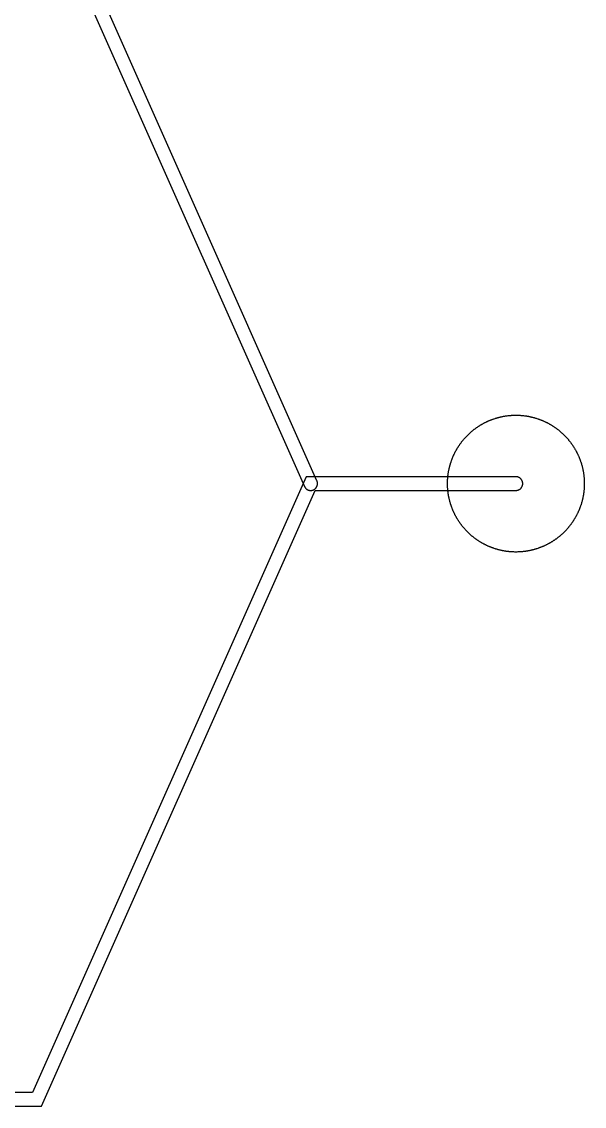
# Model space of a CAD drawing. Extents: x -44500 to 44500, y -47000 to 47000.
# Drawn here: x -4725 to 3500, y -21100 to -5250 of the extents above; entities that cross this region are included whole.
import ezdxf

# ---------------------------------------------------------------- set-up
doc = ezdxf.new("R2010")
doc.units = 0
doc.layers.add('Metal1', color=160, linetype='CONTINUOUS')

msp = doc.modelspace()

# ---------------------------------------------------------------- linework, layer by layer
at = {"layer": 'Metal1'}
for points in [[(-4564.99, -3100), (-591.38, -12040.61), (-591.36, -12040.6), (-591.25, -12040.85), (-590.35, -12042.85), (-589.4, -12044.8), (-588.35, -12046.8), (-587.3, -12048.75), (-586.25, -12050.6), (-585.1, -12052.5), (-583.9, -12054.4), (-582.7, -12056.2), (-581.4, -12058.05), (-580.1, -12059.85), (-578.75, -12061.6), (-577.4, -12063.3), (-575.95, -12065.05), (-574.55, -12066.65), (-571.5, -12069.9), (-569.9, -12071.5), (-566.65, -12074.55), (-565.05, -12075.95), (-563.3, -12077.4), (-561.6, -12078.75), (-559.85, -12080.1), (-558.05, -12081.4), (-556.2, -12082.7), (-554.4, -12083.9), (-552.5, -12085.1), (-550.6, -12086.25), (-548.75, -12087.3), (-546.8, -12088.35), (-544.8, -12089.4), (-542.85, -12090.35), (-540.85, -12091.25), (-538.8, -12092.15), (-536.75, -12093), (-534.65, -12093.8), (-532.55, -12094.55), (-530.45, -12095.25), (-526.2, -12096.5), (-524.1, -12097.05), (-521.95, -12097.55), (-519.8, -12098), (-517.65, -12098.4), (-515.4, -12098.8), (-513.25, -12099.1), (-508.85, -12099.6), (-504.45, -12099.9), (-500, -12100), (-495.55, -12099.9), (-491.15, -12099.6), (-486.75, -12099.1), (-484.6, -12098.8), (-482.35, -12098.4), (-480.2, -12098), (-478.05, -12097.55), (-475.9, -12097.05), (-473.8, -12096.5), (-469.55, -12095.25), (-467.45, -12094.55), (-465.35, -12093.8), (-463.25, -12093), (-461.2, -12092.15), (-459.15, -12091.25), (-457.15, -12090.35), (-455.2, -12089.4), (-453.2, -12088.35), (-451.25, -12087.3), (-449.4, -12086.25), (-447.5, -12085.1), (-445.6, -12083.9), (-443.8, -12082.7), (-441.95, -12081.4), (-440.15, -12080.1), (-438.4, -12078.75), (-436.7, -12077.4), (-434.95, -12075.95), (-433.35, -12074.55), (-430.1, -12071.5), (-428.5, -12069.9), (-425.45, -12066.65), (-424.05, -12065.05), (-422.6, -12063.3), (-421.25, -12061.6), (-419.9, -12059.85), (-418.6, -12058.05), (-417.3, -12056.2), (-416.1, -12054.4), (-414.9, -12052.5), (-413.75, -12050.6), (-412.7, -12048.75), (-411.65, -12046.8), (-410.6, -12044.8), (-409.65, -12042.85), (-408.75, -12040.85), (-407.85, -12038.8), (-407, -12036.75), (-406.2, -12034.65), (-405.45, -12032.55), (-404.75, -12030.45), (-403.5, -12026.2), (-402.95, -12024.1), (-402.45, -12021.95), (-402, -12019.8), (-401.6, -12017.65), (-401.2, -12015.4), (-400.9, -12013.25), (-400.4, -12008.85), (-400.1, -12004.45), (-400, -12000), (-400.1, -11995.55), (-400.4, -11991.15), (-400.9, -11986.75), (-401.2, -11984.6), (-401.6, -11982.35), (-402, -11980.2), (-402.45, -11978.05), (-402.95, -11975.9), (-403.5, -11973.8), (-404.75, -11969.55), (-405.45, -11967.45), (-406.2, -11965.35), (-407, -11963.25), (-407.85, -11961.2), (-408.64, -11959.4), (-408.62, -11959.39), (-4435.01, -2900)], [(-20541.42, -21100), (-4435.01, -21100), (-435.01, -12100), (2500, -12100), (2504.45, -12099.9), (2508.85, -12099.6), (2513.25, -12099.1), (2515.4, -12098.8), (2517.65, -12098.4), (2519.8, -12098), (2521.95, -12097.55), (2524.1, -12097.05), (2526.2, -12096.5), (2530.45, -12095.25), (2532.55, -12094.55), (2534.65, -12093.8), (2536.75, -12093), (2538.8, -12092.15), (2540.85, -12091.25), (2542.85, -12090.35), (2544.8, -12089.4), (2546.8, -12088.35), (2548.75, -12087.3), (2550.6, -12086.25), (2552.5, -12085.1), (2554.4, -12083.9), (2556.2, -12082.7), (2558.05, -12081.4), (2559.85, -12080.1), (2561.6, -12078.75), (2563.3, -12077.4), (2565.05, -12075.95), (2566.65, -12074.55), (2569.9, -12071.5), (2571.5, -12069.9), (2574.55, -12066.65), (2575.95, -12065.05), (2577.4, -12063.3), (2578.75, -12061.6), (2580.1, -12059.85), (2581.4, -12058.05), (2582.7, -12056.2), (2583.9, -12054.4), (2585.1, -12052.5), (2586.25, -12050.6), (2587.3, -12048.75), (2588.35, -12046.8), (2589.4, -12044.8), (2590.35, -12042.85), (2591.25, -12040.85), (2592.15, -12038.8), (2593, -12036.75), (2593.8, -12034.65), (2594.55, -12032.55), (2595.25, -12030.45), (2596.5, -12026.2), (2597.05, -12024.1), (2597.55, -12021.95), (2598, -12019.8), (2598.4, -12017.65), (2598.8, -12015.4), (2599.1, -12013.25), (2599.6, -12008.85), (2599.9, -12004.45), (2600, -12000), (2599.9, -11995.55), (2599.6, -11991.15), (2599.1, -11986.75), (2598.8, -11984.6), (2598.4, -11982.35), (2598, -11980.2), (2597.55, -11978.05), (2597.05, -11975.9), (2596.5, -11973.8), (2595.25, -11969.55), (2594.55, -11967.45), (2593.8, -11965.35), (2593, -11963.25), (2592.15, -11961.2), (2591.25, -11959.15), (2590.35, -11957.15), (2589.4, -11955.2), (2588.35, -11953.2), (2587.3, -11951.25), (2586.25, -11949.4), (2585.1, -11947.5), (2583.9, -11945.6), (2582.7, -11943.8), (2581.4, -11941.95), (2580.1, -11940.15), (2578.75, -11938.4), (2577.4, -11936.7), (2575.95, -11934.95), (2574.55, -11933.35), (2571.5, -11930.1), (2569.9, -11928.5), (2566.65, -11925.45), (2565.05, -11924.05), (2563.3, -11922.6), (2561.6, -11921.25), (2559.85, -11919.9), (2558.05, -11918.6), (2556.2, -11917.3), (2554.4, -11916.1), (2552.5, -11914.9), (2550.6, -11913.75), (2548.75, -11912.7), (2546.8, -11911.65), (2544.8, -11910.6), (2542.85, -11909.65), (2540.85, -11908.75), (2538.8, -11907.85), (2536.75, -11907), (2534.65, -11906.2), (2532.55, -11905.45), (2530.45, -11904.75), (2526.2, -11903.5), (2524.1, -11902.95), (2521.95, -11902.45), (2519.8, -11902), (2517.65, -11901.6), (2515.4, -11901.2), (2513.25, -11900.9), (2508.85, -11900.4), (2504.45, -11900.1), (2500, -11900), (-564.99, -11900), (-4564.99, -20900), (-20458.58, -20900)]]:
    msp.add_lwpolyline(points, dxfattribs=at)
msp.add_lwpolyline([(3499.9, -12014.1), (3499.6, -12028.2), (3499.1, -12042.3), (3498.4, -12056.35), (3497.95, -12063.4), (3497.5, -12070.4), (3497, -12077.4), (3496.4, -12084.45), (3495.8, -12091.45), (3495.1, -12098.5), (3494.4, -12105.5), (3493.65, -12112.5), (3491.95, -12126.5), (3491.05, -12133.45), (3490.05, -12140.45), (3489.05, -12147.4), (3488, -12154.35), (3486.9, -12161.3), (3485.7, -12168.3), (3484.5, -12175.2), (3483.25, -12182.15), (3481.95, -12189.05), (3480.6, -12196), (3479.2, -12202.85), (3477.75, -12209.75), (3476.25, -12216.6), (3474.7, -12223.5), (3473.1, -12230.35), (3471.45, -12237.2), (3469.75, -12244.05), (3468, -12250.9), (3466.2, -12257.7), (3464.35, -12264.5), (3462.5, -12271.25), (3460.55, -12278.05), (3458.55, -12284.85), (3456.55, -12291.55), (3454.45, -12298.3), (3452.35, -12305), (3447.95, -12318.4), (3445.65, -12325.1), (3443.35, -12331.75), (3441, -12338.35), (3438.6, -12345), (3436.15, -12351.6), (3433.65, -12358.15), (3431.1, -12364.75), (3428.5, -12371.3), (3425.9, -12377.75), (3423.2, -12384.3), (3420.45, -12390.85), (3417.7, -12397.25), (3414.85, -12403.75), (3412, -12410.15), (3409.1, -12416.55), (3406.15, -12422.95), (3403.15, -12429.3), (3400.1, -12435.65), (3397, -12442), (3393.85, -12448.35), (3390.65, -12454.65), (3387.45, -12460.9), (3384.2, -12467.1), (3380.9, -12473.3), (3377.5, -12479.55), (3374.15, -12485.65), (3370.7, -12491.8), (3367.2, -12497.95), (3363.65, -12504.05), (3360.1, -12510.1), (3356.45, -12516.2), (3352.85, -12522.15), (3349.15, -12528.15), (3345.35, -12534.2), (3341.6, -12540.1), (3337.75, -12546.05), (3333.9, -12551.9), (3330, -12557.75), (3326.05, -12563.55), (3322.05, -12569.4), (3318, -12575.2), (3313.95, -12580.9), (3309.85, -12586.6), (3305.7, -12592.3), (3301.5, -12597.95), (3297.25, -12603.6), (3293, -12609.2), (3288.7, -12614.75), (3284.35, -12620.3), (3279.95, -12625.8), (3275.5, -12631.3), (3271.05, -12636.75), (3266.55, -12642.15), (3262, -12647.55), (3257.4, -12652.95), (3252.8, -12658.2), (3248.15, -12663.5), (3243.45, -12668.75), (3238.7, -12674), (3233.95, -12679.2), (3229.2, -12684.3), (3224.3, -12689.45), (3219.45, -12694.5), (3214.55, -12699.55), (3209.6, -12704.6), (3204.6, -12709.6), (3199.55, -12714.55), (3194.5, -12719.45), (3189.45, -12724.3), (3184.3, -12729.2), (3179.2, -12733.95), (3174, -12738.7), (3168.75, -12743.45), (3163.5, -12748.15), (3158.2, -12752.8), (3152.95, -12757.4), (3147.55, -12762), (3142.15, -12766.55), (3136.75, -12771.05), (3131.3, -12775.5), (3125.8, -12779.95), (3120.3, -12784.35), (3114.75, -12788.7), (3109.2, -12793), (3103.6, -12797.25), (3097.95, -12801.5), (3092.3, -12805.7), (3086.6, -12809.85), (3080.9, -12813.95), (3075.2, -12818), (3069.4, -12822.05), (3063.55, -12826.05), (3057.75, -12830), (3051.9, -12833.9), (3046.05, -12837.75), (3040.1, -12841.6), (3034.2, -12845.35), (3028.15, -12849.15), (3022.15, -12852.85), (3016.2, -12856.45), (3010.1, -12860.1), (3004.05, -12863.65), (2997.95, -12867.2), (2991.8, -12870.7), (2985.65, -12874.15), (2979.55, -12877.5), (2973.3, -12880.9), (2967.1, -12884.2), (2960.9, -12887.45), (2954.65, -12890.65), (2948.35, -12893.85), (2942, -12897), (2935.65, -12900.1), (2929.3, -12903.15), (2922.95, -12906.15), (2916.55, -12909.1), (2910.15, -12912), (2903.75, -12914.85), (2897.25, -12917.7), (2890.85, -12920.45), (2884.3, -12923.2), (2877.75, -12925.9), (2871.3, -12928.5), (2864.75, -12931.1), (2858.15, -12933.65), (2851.6, -12936.15), (2845, -12938.6), (2838.35, -12941), (2831.75, -12943.35), (2825.1, -12945.65), (2818.4, -12947.95), (2805, -12952.35), (2798.3, -12954.45), (2791.55, -12956.55), (2784.85, -12958.55), (2778.05, -12960.55), (2771.25, -12962.5), (2764.5, -12964.35), (2757.7, -12966.2), (2750.9, -12968), (2744.05, -12969.75), (2737.2, -12971.45), (2730.35, -12973.1), (2723.5, -12974.7), (2716.6, -12976.25), (2709.75, -12977.75), (2702.85, -12979.2), (2696, -12980.6), (2689.05, -12981.95), (2682.15, -12983.25), (2675.2, -12984.5), (2668.3, -12985.7), (2661.3, -12986.9), (2654.35, -12988), (2647.4, -12989.05), (2640.45, -12990.05), (2633.45, -12991.05), (2626.5, -12991.95), (2612.5, -12993.65), (2605.5, -12994.4), (2598.5, -12995.1), (2591.45, -12995.8), (2584.45, -12996.4), (2577.4, -12997), (2570.4, -12997.5), (2563.4, -12997.95), (2556.35, -12998.4), (2542.3, -12999.1), (2528.2, -12999.6), (2514.1, -12999.9), (2500, -13000), (2485.9, -12999.9), (2471.8, -12999.6), (2457.7, -12999.1), (2443.65, -12998.4), (2436.6, -12997.95), (2429.6, -12997.5), (2422.6, -12997), (2415.55, -12996.4), (2408.55, -12995.8), (2401.5, -12995.1), (2394.5, -12994.4), (2387.5, -12993.65), (2373.5, -12991.95), (2366.55, -12991.05), (2359.55, -12990.05), (2352.6, -12989.05), (2345.65, -12988), (2338.7, -12986.9), (2331.7, -12985.7), (2324.8, -12984.5), (2317.85, -12983.25), (2310.95, -12981.95), (2304, -12980.6), (2297.15, -12979.2), (2290.25, -12977.75), (2283.4, -12976.25), (2276.5, -12974.7), (2269.65, -12973.1), (2262.8, -12971.45), (2255.95, -12969.75), (2249.1, -12968), (2242.3, -12966.2), (2235.5, -12964.35), (2228.75, -12962.5), (2221.95, -12960.55), (2215.15, -12958.55), (2208.45, -12956.55), (2201.7, -12954.45), (2195, -12952.35), (2181.6, -12947.95), (2174.9, -12945.65), (2168.25, -12943.35), (2161.65, -12941), (2155, -12938.6), (2148.4, -12936.15), (2141.85, -12933.65), (2135.25, -12931.1), (2128.7, -12928.5), (2122.25, -12925.9), (2115.7, -12923.2), (2109.15, -12920.45), (2102.75, -12917.7), (2096.25, -12914.85), (2089.85, -12912), (2083.45, -12909.1), (2077.05, -12906.15), (2070.7, -12903.15), (2064.35, -12900.1), (2058, -12897), (2051.65, -12893.85), (2045.35, -12890.65), (2039.1, -12887.45), (2032.9, -12884.2), (2026.7, -12880.9), (2020.45, -12877.5), (2014.35, -12874.15), (2008.2, -12870.7), (2002.05, -12867.2), (1995.95, -12863.65), (1989.9, -12860.1), (1983.8, -12856.45), (1977.85, -12852.85), (1971.85, -12849.15), (1965.8, -12845.35), (1959.9, -12841.6), (1953.95, -12837.75), (1948.1, -12833.9), (1942.25, -12830), (1936.45, -12826.05), (1930.6, -12822.05), (1924.8, -12818), (1919.1, -12813.95), (1913.4, -12809.85), (1907.7, -12805.7), (1902.05, -12801.5), (1896.4, -12797.25), (1890.8, -12793), (1885.25, -12788.7), (1879.7, -12784.35), (1874.2, -12779.95), (1868.7, -12775.5), (1863.25, -12771.05), (1857.85, -12766.55), (1852.45, -12762), (1847.05, -12757.4), (1841.8, -12752.8), (1836.5, -12748.15), (1831.25, -12743.45), (1826, -12738.7), (1820.8, -12733.95), (1815.7, -12729.2), (1810.55, -12724.3), (1805.5, -12719.45), (1800.45, -12714.55), (1795.4, -12709.6), (1790.4, -12704.6), (1785.45, -12699.55), (1780.55, -12694.5), (1775.7, -12689.45), (1770.8, -12684.3), (1766.05, -12679.2), (1761.3, -12674), (1756.55, -12668.75), (1751.85, -12663.5), (1747.2, -12658.2), (1742.6, -12652.95), (1738, -12647.55), (1733.45, -12642.15), (1728.95, -12636.75), (1724.5, -12631.3), (1720.05, -12625.8), (1715.65, -12620.3), (1711.3, -12614.75), (1707, -12609.2), (1702.75, -12603.6), (1698.5, -12597.95), (1694.3, -12592.3), (1690.15, -12586.6), (1686.05, -12580.9), (1682, -12575.2), (1677.95, -12569.4), (1673.95, -12563.55), (1670, -12557.75), (1666.1, -12551.9), (1662.25, -12546.05), (1658.4, -12540.1), (1654.65, -12534.2), (1650.85, -12528.15), (1647.15, -12522.15), (1643.55, -12516.2), (1639.9, -12510.1), (1636.35, -12504.05), (1632.8, -12497.95), (1629.3, -12491.8), (1625.85, -12485.65), (1622.5, -12479.55), (1619.1, -12473.3), (1615.8, -12467.1), (1612.55, -12460.9), (1609.35, -12454.65), (1606.15, -12448.35), (1603, -12442), (1599.9, -12435.65), (1596.85, -12429.3), (1593.85, -12422.95), (1590.9, -12416.55), (1588, -12410.15), (1585.15, -12403.75), (1582.3, -12397.25), (1579.55, -12390.85), (1576.8, -12384.3), (1574.1, -12377.75), (1571.5, -12371.3), (1568.9, -12364.75), (1566.35, -12358.15), (1563.85, -12351.6), (1561.4, -12345), (1559, -12338.35), (1556.65, -12331.75), (1554.35, -12325.1), (1552.05, -12318.4), (1547.65, -12305), (1545.55, -12298.3), (1543.45, -12291.55), (1541.45, -12284.85), (1539.45, -12278.05), (1537.5, -12271.25), (1535.65, -12264.5), (1533.8, -12257.7), (1532, -12250.9), (1530.25, -12244.05), (1528.55, -12237.2), (1526.9, -12230.35), (1525.3, -12223.5), (1523.75, -12216.6), (1522.25, -12209.75), (1520.8, -12202.85), (1519.4, -12196), (1518.05, -12189.05), (1516.75, -12182.15), (1515.5, -12175.2), (1514.3, -12168.3), (1513.1, -12161.3), (1512, -12154.35), (1510.95, -12147.4), (1509.95, -12140.45), (1508.95, -12133.45), (1508.05, -12126.5), (1506.35, -12112.5), (1505.6, -12105.5), (1504.9, -12098.5), (1504.2, -12091.45), (1503.6, -12084.45), (1503, -12077.4), (1502.5, -12070.4), (1502.05, -12063.4), (1501.6, -12056.35), (1500.9, -12042.3), (1500.4, -12028.2), (1500.1, -12014.1), (1500, -12000), (1500.1, -11985.9), (1500.4, -11971.8), (1500.9, -11957.7), (1501.6, -11943.65), (1502.05, -11936.6), (1502.5, -11929.6), (1503, -11922.6), (1503.6, -11915.55), (1504.2, -11908.55), (1504.9, -11901.5), (1505.6, -11894.5), (1506.35, -11887.5), (1508.05, -11873.5), (1508.95, -11866.55), (1509.95, -11859.55), (1510.95, -11852.6), (1512, -11845.65), (1513.1, -11838.7), (1514.3, -11831.7), (1515.5, -11824.8), (1516.75, -11817.85), (1518.05, -11810.95), (1519.4, -11804), (1520.8, -11797.15), (1522.25, -11790.25), (1523.75, -11783.4), (1525.3, -11776.5), (1526.9, -11769.65), (1528.55, -11762.8), (1530.25, -11755.95), (1532, -11749.1), (1533.8, -11742.3), (1535.65, -11735.5), (1537.5, -11728.75), (1539.45, -11721.95), (1541.45, -11715.15), (1543.45, -11708.45), (1545.55, -11701.7), (1547.65, -11695), (1552.05, -11681.6), (1554.35, -11674.9), (1556.65, -11668.25), (1559, -11661.65), (1561.4, -11655), (1563.85, -11648.4), (1566.35, -11641.85), (1568.9, -11635.25), (1571.5, -11628.7), (1574.1, -11622.25), (1576.8, -11615.7), (1579.55, -11609.15), (1582.3, -11602.75), (1585.15, -11596.25), (1588, -11589.85), (1590.9, -11583.45), (1593.85, -11577.05), (1596.85, -11570.7), (1599.9, -11564.35), (1603, -11558), (1606.15, -11551.65), (1609.35, -11545.35), (1612.55, -11539.1), (1615.8, -11532.9), (1619.1, -11526.7), (1622.5, -11520.45), (1625.85, -11514.35), (1629.3, -11508.2), (1632.8, -11502.05), (1636.35, -11495.95), (1639.9, -11489.9), (1643.55, -11483.8), (1647.15, -11477.85), (1650.85, -11471.85), (1654.65, -11465.8), (1658.4, -11459.9), (1662.25, -11453.95), (1666.1, -11448.1), (1670, -11442.25), (1673.95, -11436.45), (1677.95, -11430.6), (1682, -11424.8), (1686.05, -11419.1), (1690.15, -11413.4), (1694.3, -11407.7), (1698.5, -11402.05), (1702.75, -11396.4), (1707, -11390.8), (1711.3, -11385.25), (1715.65, -11379.7), (1720.05, -11374.2), (1724.5, -11368.7), (1728.95, -11363.25), (1733.45, -11357.85), (1738, -11352.45), (1742.6, -11347.05), (1747.2, -11341.8), (1751.85, -11336.5), (1756.55, -11331.25), (1761.3, -11326), (1766.05, -11320.8), (1770.8, -11315.7), (1775.7, -11310.55), (1780.55, -11305.5), (1785.45, -11300.45), (1790.4, -11295.4), (1795.4, -11290.4), (1800.45, -11285.45), (1805.5, -11280.55), (1810.55, -11275.7), (1815.7, -11270.8), (1820.8, -11266.05), (1826, -11261.3), (1831.25, -11256.55), (1836.5, -11251.85), (1841.8, -11247.2), (1847.05, -11242.6), (1852.45, -11238), (1857.85, -11233.45), (1863.25, -11228.95), (1868.7, -11224.5), (1874.2, -11220.05), (1879.7, -11215.65), (1885.25, -11211.3), (1890.8, -11207), (1896.4, -11202.75), (1902.05, -11198.5), (1907.7, -11194.3), (1913.4, -11190.15), (1919.1, -11186.05), (1924.8, -11182), (1930.6, -11177.95), (1936.45, -11173.95), (1942.25, -11170), (1948.1, -11166.1), (1953.95, -11162.25), (1959.9, -11158.4), (1965.8, -11154.65), (1971.85, -11150.85), (1977.85, -11147.15), (1983.8, -11143.55), (1989.9, -11139.9), (1995.95, -11136.35), (2002.05, -11132.8), (2008.2, -11129.3), (2014.35, -11125.85), (2020.45, -11122.5), (2026.7, -11119.1), (2032.9, -11115.8), (2039.1, -11112.55), (2045.35, -11109.35), (2051.65, -11106.15), (2058, -11103), (2064.35, -11099.9), (2070.7, -11096.85), (2077.05, -11093.85), (2083.45, -11090.9), (2089.85, -11088), (2096.25, -11085.15), (2102.75, -11082.3), (2109.15, -11079.55), (2115.7, -11076.8), (2122.25, -11074.1), (2128.7, -11071.5), (2135.25, -11068.9), (2141.85, -11066.35), (2148.4, -11063.85), (2155, -11061.4), (2161.65, -11059), (2168.25, -11056.65), (2174.9, -11054.35), (2181.6, -11052.05), (2195, -11047.65), (2201.7, -11045.55), (2208.45, -11043.45), (2215.15, -11041.45), (2221.95, -11039.45), (2228.75, -11037.5), (2235.5, -11035.65), (2242.3, -11033.8), (2249.1, -11032), (2255.95, -11030.25), (2262.8, -11028.55), (2269.65, -11026.9), (2276.5, -11025.3), (2283.4, -11023.75), (2290.25, -11022.25), (2297.15, -11020.8), (2304, -11019.4), (2310.95, -11018.05), (2317.85, -11016.75), (2324.8, -11015.5), (2331.7, -11014.3), (2338.7, -11013.1), (2345.65, -11012), (2352.6, -11010.95), (2359.55, -11009.95), (2366.55, -11008.95), (2373.5, -11008.05), (2387.5, -11006.35), (2394.5, -11005.6), (2401.5, -11004.9), (2408.55, -11004.2), (2415.55, -11003.6), (2422.6, -11003), (2429.6, -11002.5), (2436.6, -11002.05), (2443.65, -11001.6), (2457.7, -11000.9), (2471.8, -11000.4), (2485.9, -11000.1), (2500, -11000), (2514.1, -11000.1), (2528.2, -11000.4), (2542.3, -11000.9), (2556.35, -11001.6), (2563.4, -11002.05), (2570.4, -11002.5), (2577.4, -11003), (2584.45, -11003.6), (2591.45, -11004.2), (2598.5, -11004.9), (2605.5, -11005.6), (2612.5, -11006.35), (2626.5, -11008.05), (2633.45, -11008.95), (2640.45, -11009.95), (2647.4, -11010.95), (2654.35, -11012), (2661.3, -11013.1), (2668.3, -11014.3), (2675.2, -11015.5), (2682.15, -11016.75), (2689.05, -11018.05), (2696, -11019.4), (2702.85, -11020.8), (2709.75, -11022.25), (2716.6, -11023.75), (2723.5, -11025.3), (2730.35, -11026.9), (2737.2, -11028.55), (2744.05, -11030.25), (2750.9, -11032), (2757.7, -11033.8), (2764.5, -11035.65), (2771.25, -11037.5), (2778.05, -11039.45), (2784.85, -11041.45), (2791.55, -11043.45), (2798.3, -11045.55), (2805, -11047.65), (2818.4, -11052.05), (2825.1, -11054.35), (2831.75, -11056.65), (2838.35, -11059), (2845, -11061.4), (2851.6, -11063.85), (2858.15, -11066.35), (2864.75, -11068.9), (2871.3, -11071.5), (2877.75, -11074.1), (2884.3, -11076.8), (2890.85, -11079.55), (2897.25, -11082.3), (2903.75, -11085.15), (2910.15, -11088), (2916.55, -11090.9), (2922.95, -11093.85), (2929.3, -11096.85), (2935.65, -11099.9), (2942, -11103), (2948.35, -11106.15), (2954.65, -11109.35), (2960.9, -11112.55), (2967.1, -11115.8), (2973.3, -11119.1), (2979.55, -11122.5), (2985.65, -11125.85), (2991.8, -11129.3), (2997.95, -11132.8), (3004.05, -11136.35), (3010.1, -11139.9), (3016.2, -11143.55), (3022.15, -11147.15), (3028.15, -11150.85), (3034.2, -11154.65), (3040.1, -11158.4), (3046.05, -11162.25), (3051.9, -11166.1), (3057.75, -11170), (3063.55, -11173.95), (3069.4, -11177.95), (3075.2, -11182), (3080.9, -11186.05), (3086.6, -11190.15), (3092.3, -11194.3), (3097.95, -11198.5), (3103.6, -11202.75), (3109.2, -11207), (3114.75, -11211.3), (3120.3, -11215.65), (3125.8, -11220.05), (3131.3, -11224.5), (3136.75, -11228.95), (3142.15, -11233.45), (3147.55, -11238), (3152.95, -11242.6), (3158.2, -11247.2), (3163.5, -11251.85), (3168.75, -11256.55), (3174, -11261.3), (3179.2, -11266.05), (3184.3, -11270.8), (3189.45, -11275.7), (3194.5, -11280.55), (3199.55, -11285.45), (3204.6, -11290.4), (3209.6, -11295.4), (3214.55, -11300.45), (3219.45, -11305.5), (3224.3, -11310.55), (3229.2, -11315.7), (3233.95, -11320.8), (3238.7, -11326), (3243.45, -11331.25), (3248.15, -11336.5), (3252.8, -11341.8), (3257.4, -11347.05), (3262, -11352.45), (3266.55, -11357.85), (3271.05, -11363.25), (3275.5, -11368.7), (3279.95, -11374.2), (3284.35, -11379.7), (3288.7, -11385.25), (3293, -11390.8), (3297.25, -11396.4), (3301.5, -11402.05), (3305.7, -11407.7), (3309.85, -11413.4), (3313.95, -11419.1), (3318, -11424.8), (3322.05, -11430.6), (3326.05, -11436.45), (3330, -11442.25), (3333.9, -11448.1), (3337.75, -11453.95), (3341.6, -11459.9), (3345.35, -11465.8), (3349.15, -11471.85), (3352.85, -11477.85), (3356.45, -11483.8), (3360.1, -11489.9), (3363.65, -11495.95), (3367.2, -11502.05), (3370.7, -11508.2), (3374.15, -11514.35), (3377.5, -11520.45), (3380.9, -11526.7), (3384.2, -11532.9), (3387.45, -11539.1), (3390.65, -11545.35), (3393.85, -11551.65), (3397, -11558), (3400.1, -11564.35), (3403.15, -11570.7), (3406.15, -11577.05), (3409.1, -11583.45), (3412, -11589.85), (3414.85, -11596.25), (3417.7, -11602.75), (3420.45, -11609.15), (3423.2, -11615.7), (3425.9, -11622.25), (3428.5, -11628.7), (3431.1, -11635.25), (3433.65, -11641.85), (3436.15, -11648.4), (3438.6, -11655), (3441, -11661.65), (3443.35, -11668.25), (3445.65, -11674.9), (3447.95, -11681.6), (3452.35, -11695), (3454.45, -11701.7), (3456.55, -11708.45), (3458.55, -11715.15), (3460.55, -11721.95), (3462.5, -11728.75), (3464.35, -11735.5), (3466.2, -11742.3), (3468, -11749.1), (3469.75, -11755.95), (3471.45, -11762.8), (3473.1, -11769.65), (3474.7, -11776.5), (3476.25, -11783.4), (3477.75, -11790.25), (3479.2, -11797.15), (3480.6, -11804), (3481.95, -11810.95), (3483.25, -11817.85), (3484.5, -11824.8), (3485.7, -11831.7), (3486.9, -11838.7), (3488, -11845.65), (3489.05, -11852.6), (3490.05, -11859.55), (3491.05, -11866.55), (3491.95, -11873.5), (3493.65, -11887.5), (3494.4, -11894.5), (3495.1, -11901.5), (3495.8, -11908.55), (3496.4, -11915.55), (3497, -11922.6), (3497.5, -11929.6), (3497.95, -11936.6), (3498.4, -11943.65), (3499.1, -11957.7), (3499.6, -11971.8), (3499.9, -11985.9), (3500, -12000)], close=True, dxfattribs=at)

doc.saveas('drawing.dxf')
